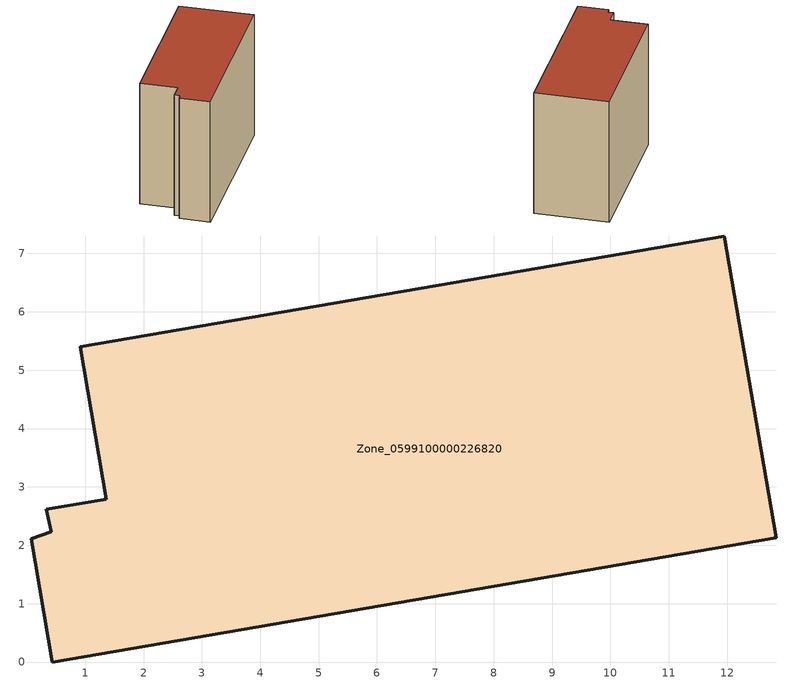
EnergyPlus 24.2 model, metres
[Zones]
Zone_0599100000226820
 floor ground (C_G): 0.42,2.23 0.34,2.62 1.36,2.79 0.91,5.4 11.95,7.3 12.84,2.13 0.44,0 0.08,2.11 z0
 wall outside (C_F): 0.44,0 12.84,2.13 11.95,7.3 0.91,5.4 1.36,2.79 0.34,2.62 0.42,2.23 0.08,2.11 0.44,0 z0:9.25
 roof outside (C_R): 0.34,2.62 0.42,2.23 0.08,2.11 0.44,0 12.84,2.13 11.95,7.3 0.91,5.4 1.36,2.79 z9.25
[BUILDING]
Pand.0599100000226820: North Axis=0; Terrain=City; Loads Convergence Tolerance Value=0.04; Temperature Convergence Tolerance Value=0.4; Solar Distribution=FullExterior; Maximum Number of Warmup Days=25; Minimum Number of Warmup Days=1
[Site:Location]
Rotterdam.The.Hague.AP_ZH_NLD Design_Conditions: Latitude=51.96; Longitude=4.45; Time Zone=1; Elevation=-4.5
[SITE:GROUNDTEMPERATURE:BUILDINGSURFACE]
18, 18, 18, 18, 18, 18, 18, 18, 18, 18, 18, 18
[MATERIAL] Thermal Absorptance=0.9; Solar Absorptance=0.7; Visible Absorptance=0.7
Name | Roughness | Thickness | Conductivity | Density | Specific Heat
G.TI.1946 | MediumSmooth | 0.15 | 1 | 540 | 1210
F.TI.1946 | Rough | 0.3 | 0.857143 | 1920 | 840
R.TI.1946 | MediumRough | 0.2 | 0.1 | 1500 | 1000
[CONSTRUCTION]
C_G: G.TI.1946
C_F: F.TI.1946
C_R: R.TI.1946
[ZONE]
Zone_0599100000226820: Type=1; Multiplier=1; Ceiling Height=Autocalculate; Volume=Autocalculate; Floor Area=autocalculate; Part of Total Floor Area=Yes
[ZONEINFILTRATION:DESIGNFLOWRATE]
Infil_Zone_0599100000226820: Zone or ZoneList or Space or SpaceList=Zone_0599100000226820; Schedule=AlwaysOn; Design Flow Rate Calculation Method=Flow/Area; Flow Rate per Floor Area=0.003; Constant Term Coefficient=1; Temperature Term Coefficient=0; Velocity Term Coefficient=0; Velocity Squared Term Coefficient=0
[HVACTEMPLATE:ZONE:IDEALLOADSAIRSYSTEM]
Zone_0599100000226820: Maximum Heating Supply Air Temperature=50; Minimum Cooling Supply Air Temperature=13; Maximum Heating Supply Air Humidity Ratio=0.0156; Minimum Cooling Supply Air Humidity Ratio=0.0077; Heating Limit=NoLimit; Cooling Limit=NoLimit; Dehumidification Control Type=ConstantSensibleHeatRatio; Cooling Sensible Heat Ratio=0.7; Dehumidification Setpoint=60; Humidification Control Type=None; Humidification Setpoint=30; Outdoor Air Method=None; Outdoor Air Flow Rate per Person=0.00944; Outdoor Air Flow Rate per Zone Floor Area=0; Outdoor Air Flow Rate per Zone=0; Demand Controlled Ventilation Type=None; Outdoor Air Economizer Type=NoEconomizer; Heat Recovery Type=None; Sensible Heat Recovery Effectiveness=0.7; Latent Heat Recovery Effectiveness=0.65
[ZONECONTROL:THERMOSTAT]
ThermostatControl_Zone_0599100000226820: Zone or ZoneList=Zone_0599100000226820; Control Type Schedule=DualSetpointControlType; Control 1=Thermostat_Zone_0599100000226820; Temperature Difference Between Cutout And Setpoint=0
[THERMOSTATSETPOINT:DUALSETPOINT]
Thermostat_Zone_0599100000226820: Heating Setpoint Temperature Schedule=HeatingSetpoint_Zone_0599100000226820; Cooling Setpoint Temperature Schedule=CoolingSetpoint_Zone_0599100000226820
[SCHEDULE:COMPACT]
HeatingSetpoint_Zone_0599100000226820: Through: 12/31, For: AllDays, Until: 24:00, 21
CoolingSetpoint_Zone_0599100000226820: Through: 12/31, For: AllDays, Until: 24:00, 24
DualSetpointControlType: Through: 12/31, For: AllDays, Until: 24:00, 4
AlwaysOn: Through: 12/31, For: AllDays, Until: 24:00, 1
